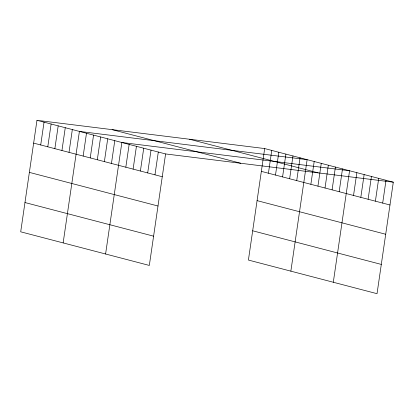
<?xml version="1.0" encoding="UTF-8"?>
<svg xmlns="http://www.w3.org/2000/svg" width="414" height="414" viewBox="0 0 414 414"><rect width="100%" height="100%" fill="white"/><g stroke="black" fill="none" stroke-linecap="round" stroke-linejoin="round"><path stroke-width="0.62" d="M36.965 120.314L20.7 231.814L149.325 265.436L165.59 153.941L36.965 120.314L264.675 148.564L393.3 182.186L377.035 293.686L248.41 260.059L264.675 148.564M40.712 144.962L44.039 122.166M47.786 146.815L51.113 124.014M54.86 148.662L58.188 125.861M61.94 150.515L65.262 127.714M69.014 152.362L72.336 129.561M63.145 242.909L79.41 131.414L307.121 159.659L290.856 271.154M83.162 156.062L86.485 133.261M90.236 157.91L93.559 135.109M97.311 159.757L100.633 136.962M104.385 161.61L107.707 138.809M111.459 163.458L114.781 140.656M105.591 254.005L121.856 142.509L349.566 170.754L333.301 282.255M125.82 167.215L129.147 144.414M133.111 169.119L136.434 146.318M140.398 171.023L143.725 148.222M147.689 172.928L151.012 150.127M154.976 174.832L158.303 152.036M268.422 173.212L271.75 150.411M275.496 175.06L278.824 152.264M282.571 176.913L285.898 154.112M289.645 178.76L292.972 155.959M296.719 180.607L300.046 157.812M310.867 184.308L314.195 161.507M317.942 186.155L321.269 163.359M325.016 188.008L328.343 165.207M332.09 189.855L335.418 167.054M339.169 191.708L342.492 168.907M353.53 195.46L356.858 172.659M360.817 197.364L364.144 174.568M368.108 199.269L371.436 176.473M375.394 201.178L378.722 178.377M382.686 203.083L386.014 180.281M165.59 153.941L393.3 182.186M189.529 139.244L318.154 172.866M112.111 129.639L240.736 163.261M261.348 171.365L389.972 204.987M257.078 200.635L385.703 234.257M33.637 143.115L162.262 176.737M29.368 172.384L157.993 206.012M252.68 230.789L381.304 264.417M24.969 202.544L153.594 236.166"/></g></svg>
